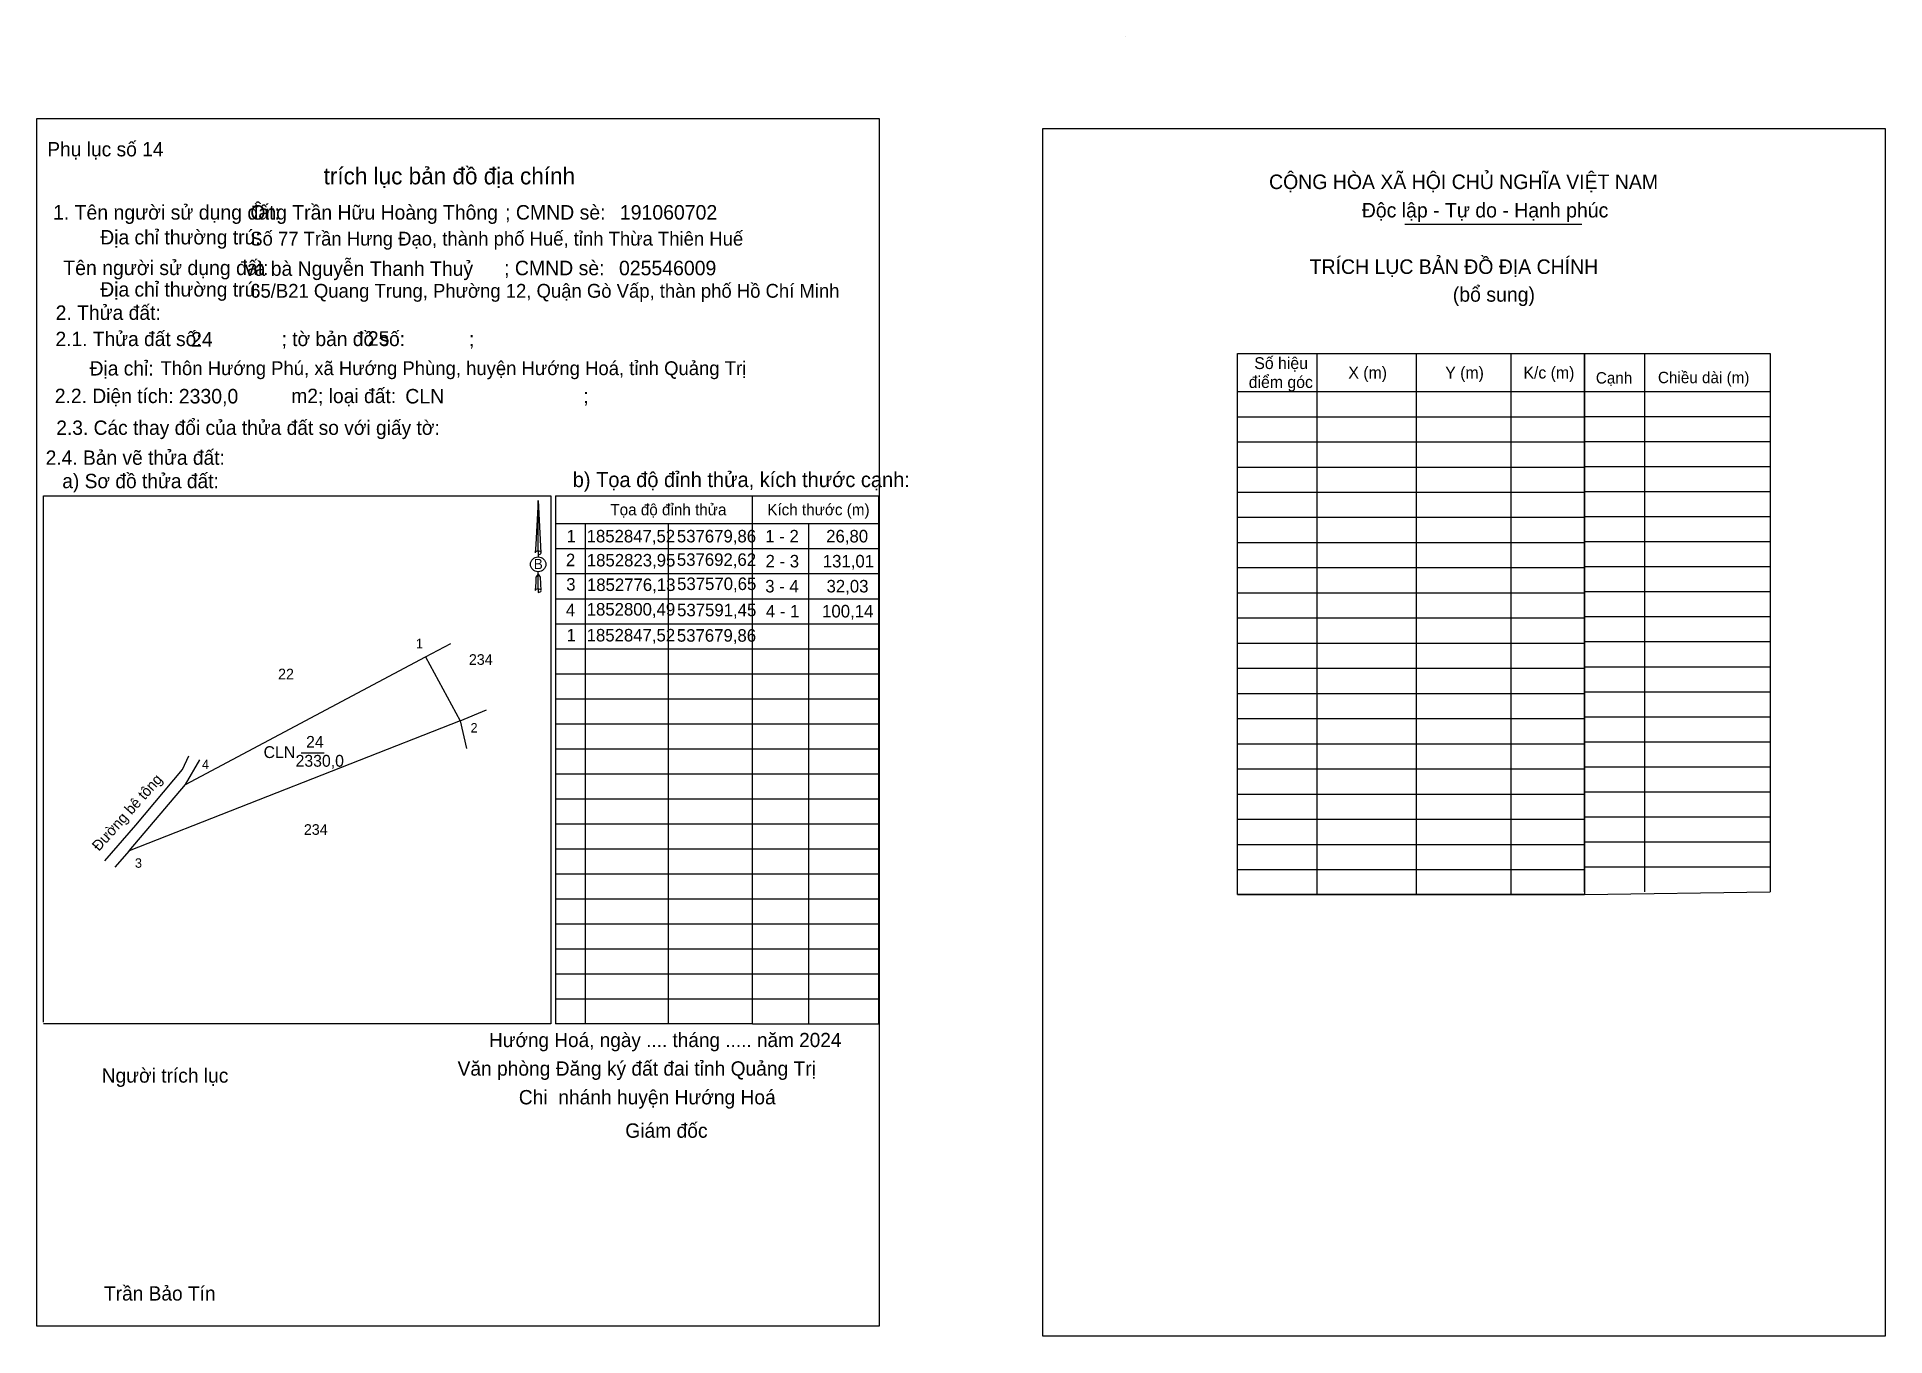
# Model space of a CAD drawing. Extents: x 537537 to 538217, y 1852597 to 1853076.
import ezdxf

# ---------------------------------------------------------------- set-up
doc = ezdxf.new("R2010")
doc.units = 0
for name, color, linetype in [('Level 1', 7, 'Continuous'), ('Level 10', 7, 'Continuous'), ('Level 13', 7, 'Continuous'), ('Level 23', 7, 'Continuous'), ('Level 27', 7, 'Continuous'), ('Level 3', 7, 'Continuous'), ('Level 36', 7, 'Continuous'), ('Level 40', 7, 'Continuous'), ('Level 42', 7, 'Continuous'), ('Level 52', 7, 'Continuous'), ('Level 53', 7, 'Continuous'), ('Level 6', 7, 'Continuous'), ('Level 63', 7, 'Continuous'), ('Level 9', 7, 'Continuous')]:
    doc.layers.add(name, color=color, linetype=linetype)

msp = doc.modelspace()

# ---------------------------------------------------------------- linework, layer by layer
at = {"layer": 'Level 1'}
for p, q in [((537937.65, 1853075.88), (537937.65, 1853075.88)), ((538040.5, 1853006.91), (538105.69, 1853006.91)), ((538128.82, 1852959.22), (538128.82, 1852760.99)), ((538106.7, 1852945.28), (538175.04, 1852945.28)), ((538106.7, 1852936.06), (538175.04, 1852936.06)), ((538106.7, 1852926.85), (538175.04, 1852926.85)), ((538106.7, 1852917.64), (538175.04, 1852917.64)), ((538106.7, 1852908.42), (538175.04, 1852908.42)), ((537800.24, 1852712.32), (537800.24, 1852906.9)), ((537800.24, 1852906.9), (537846.68, 1852906.9)), ((537846.68, 1852906.9), (537846.68, 1852712.32)), ((537727.91, 1852896.61), (537846.68, 1852896.61)), ((537820.88, 1852896.61), (537820.88, 1852712.32)), ((538106.7, 1852899.21), (538175.04, 1852899.21)), ((537727.67, 1852887.39), (537846.68, 1852887.39)), ((538106.7, 1852889.99), (538175.04, 1852889.99)), ((538106.7, 1852880.78), (538175.04, 1852880.78)), ((537727.67, 1852878.18), (537846.68, 1852878.18)), ((537727.67, 1852868.96), (537846.68, 1852868.96)), ((538106.7, 1852871.56), (538175.04, 1852871.56)), ((538106.7, 1852862.35), (538175.04, 1852862.35)), ((537727.67, 1852859.75), (537846.68, 1852859.75)), ((538106.7, 1852853.14), (538175.04, 1852853.14)), ((537727.67, 1852850.54), (537846.68, 1852850.54)), ((537727.67, 1852841.32), (537846.68, 1852841.32)), ((538106.7, 1852843.92), (538175.04, 1852843.92)), ((538106.7, 1852834.71), (538175.04, 1852834.71)), ((537727.67, 1852832.11), (537846.68, 1852832.11)), ((537727.67, 1852822.89), (537846.68, 1852822.89)), ((538106.7, 1852825.49), (538175.04, 1852825.49)), ((537727.67, 1852813.68), (537846.68, 1852813.68)), ((538106.7, 1852816.28), (538175.04, 1852816.28)), ((538106.7, 1852807.06), (538175.04, 1852807.06)), ((537727.67, 1852804.46), (537846.68, 1852804.46)), ((537727.67, 1852795.25), (537846.68, 1852795.25)), ((538106.7, 1852797.85), (538175.04, 1852797.85)), ((537727.67, 1852786.04), (537846.68, 1852786.04)), ((538106.7, 1852788.64), (538175.04, 1852788.64)), ((538106.7, 1852779.42), (538175.04, 1852779.42)), ((537727.67, 1852776.82), (537846.68, 1852776.82)), ((537727.67, 1852767.61), (537846.68, 1852767.61)), ((538106.7, 1852770.21), (538175.04, 1852770.21)), ((537727.67, 1852758.39), (537846.68, 1852758.39)), ((538106.7, 1852759.99), (538175.04, 1852760.99)), ((537727.67, 1852749.18), (537846.68, 1852749.18)), ((537727.67, 1852739.96), (537846.68, 1852739.96)), ((537727.67, 1852730.75), (537846.68, 1852730.75)), ((537727.67, 1852721.53), (537846.68, 1852721.53)), ((537800.24, 1852712.32), (537846.68, 1852712.32))]:
    msp.add_line(p, q, dxfattribs=at)
msp.add_lwpolyline([(538106.7, 1852760.99), (538106.7, 1852959.22), (538175.04, 1852959.22), (538175.04, 1852760.99)], dxfattribs=at)
at = {"layer": 'Level 10'}
msp.add_lwpolyline([(537692.62, 1852823.95), (537570.65, 1852776.13), (537591.45, 1852800.49), (537679.86, 1852847.52)], close=True, dxfattribs=at)
msp.add_lwpolyline([(537561.71, 1852772.38), (537573.07, 1852785.5), (537590.36, 1852806.04), (537592.67, 1852811.07)], dxfattribs=at)
at = {"layer": 'Level 13'}
msp.add_line((537634.02, 1852812.24), (537642.5, 1852812.24), dxfattribs=at)
for points in [[(537536.71, 1853045.8), (537846.85, 1853045.8), (537846.85, 1852601.02), (537536.71, 1852601.02)], [(537907.22, 1853042.12), (538217.36, 1853042.12), (538217.36, 1852597.35), (537907.22, 1852597.35)]]:
    msp.add_lwpolyline(points, close=True, dxfattribs=at)
at = {"layer": 'Level 23'}
msp.add_line((537570.65, 1852776.13), (537591.45, 1852800.49), dxfattribs=at)
at = {"layer": 'Level 27'}
for p, q in [((537679.86, 1852847.52), (537689.09, 1852852.43)), ((537692.62, 1852823.95), (537702.23, 1852828.07)), ((537692.62, 1852823.95), (537694.9, 1852813.75)), ((537591.45, 1852800.49), (537596.63, 1852809.57)), ((537570.65, 1852776.13), (537565.38, 1852770.01))]:
    msp.add_line(p, q, dxfattribs=at)
at = {"layer": 'Level 3'}
for p, q in [((537937.66, 1853075.88), (537937.66, 1853075.88)), ((537539.09, 1852906.9), (537725.93, 1852906.9)), ((537539.09, 1852713.02), (537539.09, 1852906.9)), ((537725.93, 1852906.9), (537725.93, 1852712.32)), ((537727.67, 1852906.9), (537727.67, 1852712.32)), ((537727.67, 1852906.9), (537800.24, 1852906.9)), ((537738.64, 1852896.61), (537738.64, 1852712.32)), ((537769.14, 1852896.61), (537769.14, 1852712.32)), ((537725.93, 1852712.32), (537539.09, 1852712.32)), ((537800.24, 1852712.32), (537727.67, 1852712.32))]:
    msp.add_line(p, q, dxfattribs=at)
at = {"layer": 'Level 40'}
for p, q in [((537721.29, 1852905.1), (537720.41, 1852888.87)), ((537721.29, 1852905.1), (537722.27, 1852885.86)), ((537721.29, 1852905.1), (537722.27, 1852885.86)), ((537721.29, 1852886.51), (537721.29, 1852905.1)), ((537721.29, 1852905.1), (537722.27, 1852885.86)), ((537720.41, 1852888.87), (537720.2, 1852885.86)), ((537721.29, 1852886.51), (537721.29, 1852885.8)), ((537721.29, 1852885.8), (537721.29, 1852885.24)), ((537721.29, 1852885.24), (537721.29, 1852884.5)), ((537721.29, 1852885.24), (537721.29, 1852884.5)), ((537721.29, 1852885.24), (537721.29, 1852884.5)), ((537722.27, 1852885.86), (537722.27, 1852885.86)), ((537720.41, 1852875), (537720.2, 1852871.96)), ((537720.47, 1852876.95), (537720.41, 1852875)), ((537721.29, 1852878.04), (537720.47, 1852876.95)), ((537721.29, 1852878.04), (537721.29, 1852878.89)), ((537721.29, 1852878.04), (537721.29, 1852878.89)), ((537721.29, 1852878.04), (537721.29, 1852878.89)), ((537721.29, 1852878.04), (537722.06, 1852876.95)), ((537721.29, 1852878.04), (537722.06, 1852876.95)), ((537721.29, 1852878.04), (537722.06, 1852876.95)), ((537721.29, 1852872.61), (537721.29, 1852878.04)), ((537722.06, 1852876.95), (537722.27, 1852871.96)), ((537722.06, 1852876.95), (537722.27, 1852871.96)), ((537722.06, 1852876.95), (537722.27, 1852871.96)), ((537721.29, 1852872.61), (537721.29, 1852871.84)), ((537721.29, 1852871.84), (537721.29, 1852871.31)), ((537722.27, 1852871.96), (537722.27, 1852871.96))]:
    msp.add_line(p, q, dxfattribs=at)
msp.add_ellipse((537721.3, 1852881.63), major_axis=(2.86, 0), ratio=0.952727, dxfattribs=at)
for centre, start_param, end_param in [((537721.3, 1852885.84), 1.570796, 3.074452), ((537721.3, 1852885.84), 0.067141, 1.570796), ((537721.3, 1852885.84), 4.712389, 6.283185), ((537721.3, 1852871.91), 2.491069, 3.074278), ((537721.3, 1852871.91), 1.570796, 2.491069), ((537721.3, 1852871.91), 0.067141, 1.570796), ((537721.3, 1852871.91), 4.712389, 6.283185)]:
    msp.add_ellipse(centre, major_axis=(1.05, 0), ratio=0.614131, start_param=start_param, end_param=end_param, dxfattribs=at)
at = {"layer": 'Level 53'}
for p, q in [((537536.7, 1853045.8), (537536.7, 1853045.8)), ((537846.84, 1852601.03), (537846.84, 1852601.03))]:
    msp.add_line(p, q, dxfattribs=at)
at = {"layer": 'Level 63'}
for p, q in [((538008.08, 1852959.22), (538008.08, 1852759.99)), ((538044.67, 1852959.22), (538044.67, 1852759.99)), ((538079.52, 1852959.22), (538079.52, 1852759.99)), ((537978.81, 1852945.28), (538106.7, 1852945.28)), ((537978.81, 1852936.01), (538106.7, 1852936.01)), ((537978.81, 1852926.74), (538106.7, 1852926.74)), ((537978.81, 1852917.47), (538106.7, 1852917.47)), ((537978.81, 1852908.2), (538106.7, 1852908.2)), ((537978.81, 1852898.93), (538106.7, 1852898.93)), ((537978.81, 1852889.66), (538106.7, 1852889.66)), ((537978.81, 1852880.39), (538106.7, 1852880.39)), ((537978.81, 1852871.12), (538106.7, 1852871.12)), ((537978.81, 1852861.85), (538106.7, 1852861.85)), ((537978.81, 1852852.58), (538106.7, 1852852.58)), ((537978.81, 1852843.31), (538106.7, 1852843.31)), ((537978.81, 1852834.04), (538106.7, 1852834.04)), ((537978.81, 1852824.77), (538106.7, 1852824.77)), ((537978.81, 1852815.5), (538106.7, 1852815.5)), ((537978.81, 1852806.23), (538106.7, 1852806.23)), ((537978.81, 1852796.96), (538106.7, 1852796.96)), ((537978.81, 1852787.69), (538106.7, 1852787.69)), ((537978.81, 1852778.42), (538106.7, 1852778.42)), ((537978.81, 1852769.21), (538106.7, 1852769.21)), ((537978.81, 1852759.99), (538106.7, 1852759.99))]:
    msp.add_line(p, q, dxfattribs=at)
msp.add_lwpolyline([(537978.81, 1852959.22), (538106.7, 1852959.22), (538106.7, 1852759.99), (537978.81, 1852759.99)], close=True, dxfattribs=at)

# ---------------------------------------------------------------- texts
at = {"layer": 'Level 1'}
for s, height, p in [('Phụ lục số 14', 5.2832, (537540.5, 1853031.9)), ('CỘNG HÒA XÃ HỘI CHỦ NGHĨA VIỆT NAM', 5.3568, (537990.49, 1853019.85)), ('1. Tên người sử dụng đất:', 5.3553, (537542.61, 1853008.6)), ('Ông Trần Hữu Hoàng Thông', 5.3318, (537615.3, 1853008.59)), ('; CMND sè:', 5.355, (537709.12, 1853008.6)), ('191060702', 5.355, (537751.4, 1853008.6)), ('Độc lập - Tự do - Hạnh phúc', 5.3568, (538024.64, 1853009.39)), ('Địa chỉ thường trú:', 5.3016, (537560.03, 1852999.46)), (' Tên người sử dụng đất:', 5.3553, (537544.41, 1852988.17)), ('và bà Nguyễn Thanh Thuỷ', 5.3318, (537613.31, 1852987.89)), ('; CMND sè:', 5.355, (537708.75, 1852988.1)), ('025546009', 5.355, (537751.07, 1852988.1)), ('TRÍCH LỤC BẢN ĐỒ ĐỊA CHÍNH', 5.3568, (538005.45, 1852988.59)), ('Địa chỉ thường trú:', 5.3016, (537560.03, 1852980.25)), ('(bổ sung)', 5.357, (538058.16, 1852978.36)), ('2. Thửa đất:', 5.313, (537543.6, 1852971.67)), ('2.1. Thửa đất số:               ; tờ bản đồ số:            ;', 5.2832, (537543.53, 1852962.01)), ('Địa chỉ:', 5.283, (537556.11, 1852951.17)), ('Cạnh', 4.196, (538110.85, 1852948.2)), ('Chiều dài (m)', 4.1961, (538133.73, 1852948.35)), ('2.2. Diện tích:                      m2; loại đất:                                   ;', 5.3016, (537543.29, 1852941.01)), ('2.3. Các thay đổi của thửa đất so với giấy tờ:', 5.2832, (537543.82, 1852929.31)), ('2.4. Bản vẽ thửa đất: ', 5.2832, (537539.92, 1852918.28)), ('a) Sơ đồ thửa đất: ', 5.2832, (537546.02, 1852909.67)), ('Tọa độ đỉnh thửa', 4.1961, (537747.89, 1852899.68)), ('Kích thước (m)', 4.1961, (537805.68, 1852899.68)), ('Hướng Hoá, ngày .... tháng ..... năm 2024', 5.2288, (537703.22, 1852703.79)), ('Văn phòng Đăng ký đất đai tỉnh Quảng Trị', 5.2832, (537691.62, 1852693.26)), ('Người trích lục', 5.2832, (537560.54, 1852690.68)), (' Chi  nhánh huyện Hướng Hoá', 5.2832, (537712.22, 1852682.69)), (' Giám đốc', 5.292, (537751.43, 1852670.38)), ('Trần Bảo Tín', 5.2611, (537561.42, 1852610.42))]:
    msp.add_text(s, height=height, dxfattribs=at).set_placement(p)
at = {"layer": 'Level 10'}
msp.add_text('b) Tọa độ đỉnh thửa, kích thước cạnh:', height=5.5152, dxfattribs=at).set_placement((537734.03, 1852910.06))
at = {"layer": 'Level 13'}
for s, p in [('CLN', (537620.18, 1852810.26)), ('24', (537635.82, 1852814.04)), ('2330,0', (537631.95, 1852807.06))]:
    msp.add_text(s, height=4.355, dxfattribs=at).set_placement(p)
at = {"layer": 'Level 36'}
for s, p in [('234', (537695.79, 1852844.59)), ('22', (537625.52, 1852839.24)), ('234', (537635.02, 1852781.97))]:
    msp.add_text(s, height=3.92, dxfattribs=at).set_placement(p)
msp.add_text('Đường bê tông', height=3.9205, rotation=48.23866, dxfattribs=at).set_placement((537559.52, 1852775.7))
at = {"layer": 'Level 40'}
msp.add_text('B', height=3.75, dxfattribs=at).set_placement((537719.67, 1852879.87))
at = {"layer": 'Level 42'}
msp.add_text(' trích lục bản đồ địa chính', height=6.1983, dxfattribs=at).set_placement((537639.98, 1853021.58))
at = {"layer": 'Level 52'}
for s, height, p in [('1', 4.62, (537731.76, 1852889.69)), ('1852847,52', 4.615, (537739.15, 1852889.69)), ('537679,86', 4.615, (537772.39, 1852889.69)), ('1 - 2', 4.615, (537804.94, 1852889.69)), ('26,80', 4.615, (537827.38, 1852889.69)), ('2', 4.62, (537731.52, 1852880.94)), ('1852823,95', 4.615, (537739.22, 1852880.83)), ('537692,62', 4.615, (537772.39, 1852881.05)), ('2 - 3', 4.615, (537805.05, 1852880.48)), ('131,01', 4.615, (537826.13, 1852880.48)), ('3', 4.62, (537731.63, 1852871.95)), ('1852776,13', 4.615, (537739.26, 1852871.79)), ('537570,65', 4.615, (537772.47, 1852872.15)), ('3 - 4', 4.615, (537804.93, 1852871.26)), ('32,03', 4.615, (537827.51, 1852871.26)), ('4', 4.62, (537731.5, 1852862.48)), ('1852800,49', 4.615, (537739.17, 1852862.75)), ('537591,45', 4.615, (537772.47, 1852862.49)), ('100,14', 4.615, (537825.87, 1852862.05)), ('4 - 1', 4.615, (537805.18, 1852862.05)), ('1', 4.62, (537731.76, 1852853.2)), ('1852847,52', 4.615, (537739.15, 1852853.21)), ('537679,86', 4.615, (537772.39, 1852853.12))]:
    msp.add_text(s, height=height, dxfattribs=at).set_placement(p)
at = {"layer": 'Level 6'}
for s, height, p in [('Số 77 Trần Hưng Đạo, thành phố Huế, tỉnh Thừa Thiên Huế', 5.0875, (537615.25, 1852999.04)), ('65/B21 Quang Trung, Phường 12, Quận Gò Vấp, thàn phố Hồ Chí Minh', 5.0875, (537615.25, 1852979.83)), ('24', 5.355, (537593.47, 1852961.84)), ('25', 5.355, (537658.56, 1852962.12)), ('Thôn Hướng Phú, xã Hướng Phùng, huyện Hướng Hoá, tỉnh Quảng Trị', 5.0875, (537582.18, 1852951.32)), ('2330,0', 5.355, (537588.94, 1852940.87)), ('CLN', 5.355, (537672.37, 1852940.87)), ('.', 4.32, (537663.56, 1852929.47))]:
    msp.add_text(s, height=height, dxfattribs=at).set_placement(p)
at = {"layer": 'Level 63'}
for s, height, p in [('Số hiệu', 4.356, (537985.06, 1852953.56)), ('điểm góc', 4.356, (537983.01, 1852946.59)), ('X (m)', 4.356, (538019.69, 1852950.07)), ('Y (m)', 4.356, (538055.37, 1852950.07)), ('K/c (m)', 4.356, (538084.17, 1852950.07)), ('D', 0.0167, (537591.43, 1852800.44)), ('D', 0.0167, (537591.43, 1852800.44)), ('D', 0.0167, (537591.43, 1852800.44)), ('D', 0.0167, (537578.53, 1852785.34)), ('D', 0.0167, (537578.53, 1852785.34))]:
    msp.add_text(s, height=height, dxfattribs=at).set_placement(p)
at = {"layer": 'Level 9'}
for s, p in [('1', (537676.27, 1852850.7)), ('2', (537696.4, 1852819.67)), ('4', (537597.5, 1852806.21)), ('3', (537572.8, 1852769.84))]:
    msp.add_text(s, height=3.48, dxfattribs=at).set_placement(p)

doc.saveas('drawing.dxf')
